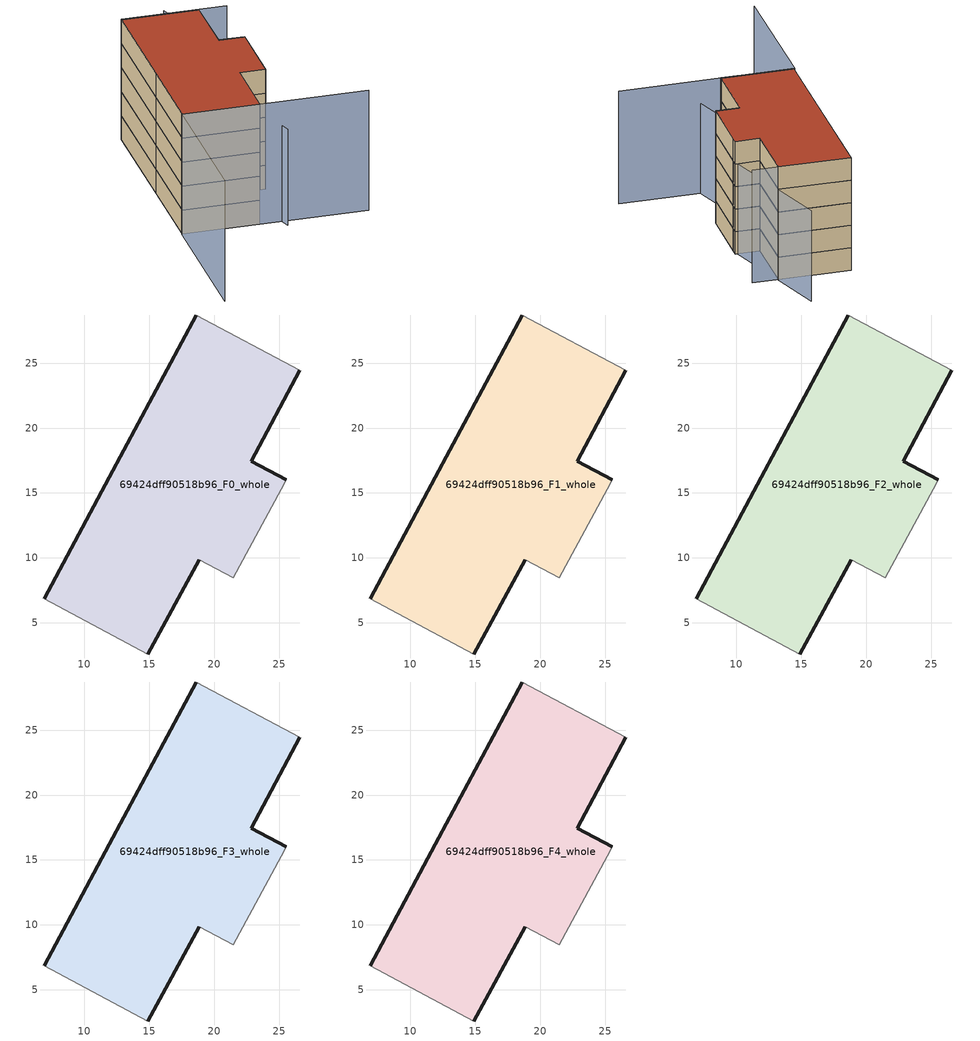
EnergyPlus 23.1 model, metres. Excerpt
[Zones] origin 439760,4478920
69424dff90518b96_F0_whole
 floor ground (EU_floor_Construction): 21.47,8.46 25.16,15.29 25.55,16.01 22.87,17.44 26.59,24.46 18.63,28.71 11.93,16.22 6.92,6.86 14.9,2.6 18.84,9.86 z0
 wall outside (EU_wall_Construction): 26.59,24.46 22.87,17.44 25.55,16.01 / 18.84,9.86 14.9,2.6 / 6.92,6.86 11.93,16.22 18.63,28.71 z0:3
 wall adiabatic (EU_wall_Construction): 25.55,16.01 25.16,15.29 21.47,8.46 18.84,9.86 / 14.9,2.6 6.92,6.86 / 18.63,28.71 26.59,24.46 z0:3
69424dff90518b96_F1_whole
 floor to 69424dff90518b96_F0_whole (EU_floor_Construction): 21.47,8.46 25.16,15.29 25.55,16.01 22.87,17.44 26.59,24.46 18.63,28.71 11.93,16.22 6.92,6.86 14.9,2.6 18.84,9.86 z3
 wall outside (EU_wall_Construction): 26.59,24.46 22.87,17.44 25.55,16.01 / 18.84,9.86 14.9,2.6 / 6.92,6.86 11.93,16.22 18.63,28.71 z3:6
 wall adiabatic (EU_wall_Construction): 25.55,16.01 25.16,15.29 21.47,8.46 18.84,9.86 / 14.9,2.6 6.92,6.86 / 18.63,28.71 26.59,24.46 z3:6
69424dff90518b96_F2_whole
 floor to 69424dff90518b96_F1_whole (EU_floor_Construction): 21.47,8.46 25.16,15.29 25.55,16.01 22.87,17.44 26.59,24.46 18.63,28.71 11.93,16.22 6.92,6.86 14.9,2.6 18.84,9.86 z6
 wall outside (EU_wall_Construction): 26.59,24.46 22.87,17.44 25.55,16.01 / 18.84,9.86 14.9,2.6 / 6.92,6.86 11.93,16.22 18.63,28.71 z6:9
 wall adiabatic (EU_wall_Construction): 25.55,16.01 25.16,15.29 21.47,8.46 18.84,9.86 / 14.9,2.6 6.92,6.86 / 18.63,28.71 26.59,24.46 z6:9
69424dff90518b96_F3_whole
 floor to 69424dff90518b96_F2_whole (EU_floor_Construction): 21.47,8.46 25.16,15.29 25.55,16.01 22.87,17.44 26.59,24.46 18.63,28.71 11.93,16.22 6.92,6.86 14.9,2.6 18.84,9.86 z9
 wall outside (EU_wall_Construction): 26.59,24.46 22.87,17.44 25.55,16.01 / 18.84,9.86 14.9,2.6 / 6.92,6.86 11.93,16.22 18.63,28.71 z9:12
 wall adiabatic (EU_wall_Construction): 25.55,16.01 25.16,15.29 21.47,8.46 18.84,9.86 / 14.9,2.6 6.92,6.86 / 18.63,28.71 26.59,24.46 z9:12
69424dff90518b96_F4_whole
 floor to 69424dff90518b96_F3_whole (EU_floor_Construction): 21.47,8.46 25.16,15.29 25.55,16.01 22.87,17.44 26.59,24.46 18.63,28.71 11.93,16.22 6.92,6.86 14.9,2.6 18.84,9.86 z12
 wall outside (EU_wall_Construction): 26.59,24.46 22.87,17.44 25.55,16.01 / 18.84,9.86 14.9,2.6 / 6.92,6.86 11.93,16.22 18.63,28.71 z12:15
 wall adiabatic (EU_wall_Construction): 25.55,16.01 25.16,15.29 21.47,8.46 18.84,9.86 / 14.9,2.6 6.92,6.86 / 18.63,28.71 26.59,24.46 z12:15
 roof outside (EU_roof_Construction): 26.59,24.46 22.87,17.44 25.55,16.01 25.16,15.29 21.47,8.46 18.84,9.86 14.9,2.6 6.92,6.86 11.93,16.22 18.63,28.71 z15
shading: 16.98,0.24 19.53,16.19 / 25.16,15.29 27.75,31.3 z0:12; -1.34,-8.46 6.85,6.89 / 6.85,6.89 26.08,-3.36 / 29.45,22.92 18.63,28.71 z0:15
[Building]
EU S2 Campaign: North Axis=0; Terrain=City; Solar Distribution=FullExterior
[Site:Location]
Madrid: Latitude=40.5; Longitude=-3.5; Time Zone=1; Elevation=609
[SizingPeriod:WeatherFileDays]
AnnualSizingPeriod: Begin Month=1; Begin Day of Month=1; End Month=12; End Day of Month=31; Day of Week for Start Day=Monday; Use Weather File Daylight Saving Period=No; Use Weather File Rain and Snow Indicators=No
[MATERIAL]
EU_InternalMass_Material: Roughness=MediumRough; Thickness=0.1; Conductivity=1; Density=1800; Specific Heat=900; Thermal Absorptance=0.9; Solar Absorptance=0.7; Visible Absorptance=0.7
[MATERIAL:NOMASS] Roughness=MediumRough; Thermal Absorptance=0.9; Solar Absorptance=0.7; Visible Absorptance=0.7
Name | Thermal Resistance
EU_wall_NoMass | 0.459673
EU_roof_NoMass | 0.495815
EU_floor_NoMass | 0.788942
[CONSTRUCTION]
EU_wall_Construction: EU_wall_NoMass
EU_roof_Construction: EU_roof_NoMass
EU_floor_Construction: EU_floor_NoMass
EU_InternalMass_Construction: EU_InternalMass_Material
[ZONE] Type=1; Multiplier=1; Ceiling Height=autocalculate; Volume=751.557; Floor Area=autocalculate; Part of Total Floor Area=Yes
69424dff90518b96_F0_whole; 69424dff90518b96_F1_whole; 69424dff90518b96_F2_whole; 69424dff90518b96_F3_whole; 69424dff90518b96_F4_whole
[INTERNALMASS] Construction=EU_InternalMass_Construction; Surface Area=250.523
Name | Zone or ZoneList
69424dff90518b96_F0_whole_EU_InternalMass | 69424dff90518b96_F0_whole
69424dff90518b96_F1_whole_EU_InternalMass | 69424dff90518b96_F1_whole
69424dff90518b96_F2_whole_EU_InternalMass | 69424dff90518b96_F2_whole
69424dff90518b96_F3_whole_EU_InternalMass | 69424dff90518b96_F3_whole
69424dff90518b96_F4_whole_EU_InternalMass | 69424dff90518b96_F4_whole
[OTHEREQUIPMENT] Fuel Type=Electricity; Design Level Calculation Method=Watts/Area; Power per Zone Floor Area=1; Fraction Latent=0; Fraction Radiant=0; Fraction Lost=0; Carbon Dioxide Generation Rate=0; EndUse Subcategory=EU_Step8_InternalGains
Name | Zone or ZoneList or Space or SpaceList | Schedule
EU_Step8_InternalGain_69424dff90518b96_F0_whole_f000 | 69424dff90518b96_F0_whole | EU_Step8_GainSchedule_69424dff90518b96_F0_whole_f000
EU_Step8_InternalGain_69424dff90518b96_F1_whole_f000 | 69424dff90518b96_F1_whole | EU_Step8_GainSchedule_69424dff90518b96_F1_whole_f000
EU_Step8_InternalGain_69424dff90518b96_F2_whole_f000 | 69424dff90518b96_F2_whole | EU_Step8_GainSchedule_69424dff90518b96_F2_whole_f000
EU_Step8_InternalGain_69424dff90518b96_F3_whole_f000 | 69424dff90518b96_F3_whole | EU_Step8_GainSchedule_69424dff90518b96_F3_whole_f000
EU_Step8_InternalGain_69424dff90518b96_F4_whole_f000 | 69424dff90518b96_F4_whole | EU_Step8_GainSchedule_69424dff90518b96_F4_whole_f000
[ZONEVENTILATION:DESIGNFLOWRATE] Schedule=EU_AlwaysOn; Design Flow Rate Calculation Method=AirChanges/Hour; Air Changes per Hour=0.719161; Ventilation Type=Natural; Fan Pressure Rise=0; Fan Total Efficiency=1; Constant Term Coefficient=1; Temperature Term Coefficient=0; Velocity Term Coefficient=0; Velocity Squared Term Coefficient=0; Minimum Indoor Temperature=-100; Maximum Indoor Temperature=100; Delta Temperature=-100; Minimum Outdoor Temperature=-100; Maximum Outdoor Temperature=100; Maximum Wind Speed=40
Name | Zone or ZoneList or Space or SpaceList
EU_ConstantAir_69424dff90518b96_F0_whole | 69424dff90518b96_F0_whole
EU_ConstantAir_69424dff90518b96_F1_whole | 69424dff90518b96_F1_whole
EU_ConstantAir_69424dff90518b96_F2_whole | 69424dff90518b96_F2_whole
EU_ConstantAir_69424dff90518b96_F3_whole | 69424dff90518b96_F3_whole
EU_ConstantAir_69424dff90518b96_F4_whole | 69424dff90518b96_F4_whole
[HVACTEMPLATE:THERMOSTAT] Constant Heating Setpoint=20; Constant Cooling Setpoint=50
EU_HeatOnly_69424dff90518b96_F0_whole; EU_HeatOnly_69424dff90518b96_F1_whole; EU_HeatOnly_69424dff90518b96_F2_whole; EU_HeatOnly_69424dff90518b96_F3_whole; EU_HeatOnly_69424dff90518b96_F4_whole
[HVACTEMPLATE:ZONE:IDEALLOADSAIRSYSTEM] System Availability Schedule=EU_AlwaysOn; Maximum Heating Supply Air Temperature=50; Minimum Cooling Supply Air Temperature=13; Maximum Heating Supply Air Humidity Ratio=0.0156; Minimum Cooling Supply Air Humidity Ratio=0.0077; Heating Limit=NoLimit; Cooling Limit=NoLimit; Heating Availability Schedule=EU_AlwaysOn; Cooling Availability Schedule=EU_CoolingOff; Dehumidification Control Type=ConstantSensibleHeatRatio; Cooling Sensible Heat Ratio=0.7; Dehumidification Setpoint=60; Humidification Control Type=None; Humidification Setpoint=30; Outdoor Air Method=None; Outdoor Air Flow Rate per Person=0.00944; Outdoor Air Flow Rate per Zone Floor Area=0; Outdoor Air Flow Rate per Zone=0; Demand Controlled Ventilation Type=None; Outdoor Air Economizer Type=NoEconomizer; Heat Recovery Type=None; Sensible Heat Recovery Effectiveness=0.7; Latent Heat Recovery Effectiveness=0.65
Name | Template Thermostat
69424dff90518b96_F0_whole | EU_HeatOnly_69424dff90518b96_F0_whole
69424dff90518b96_F1_whole | EU_HeatOnly_69424dff90518b96_F1_whole
69424dff90518b96_F2_whole | EU_HeatOnly_69424dff90518b96_F2_whole
69424dff90518b96_F3_whole | EU_HeatOnly_69424dff90518b96_F3_whole
69424dff90518b96_F4_whole | EU_HeatOnly_69424dff90518b96_F4_whole
[SIZING:ZONE] Zone Cooling Design Supply Air Temperature Input Method=SupplyAirTemperature; Zone Cooling Design Supply Air Temperature=13; Zone Heating Design Supply Air Temperature Input Method=SupplyAirTemperature; Zone Heating Design Supply Air Temperature=50; Zone Cooling Design Supply Air Humidity Ratio=0.008; Zone Heating Design Supply Air Humidity Ratio=0.008; Cooling Design Air Flow Method=DesignDay; Cooling Design Air Flow Rate=0; Cooling Minimum Air Flow per Zone Floor Area=0.000762; Cooling Minimum Air Flow=0; Cooling Minimum Air Flow Fraction=0.2; Heating Design Air Flow Method=DesignDay; Heating Design Air Flow Rate=0; Heating Maximum Air Flow per Zone Floor Area=0.002032; Heating Maximum Air Flow=0.141576; Heating Maximum Air Flow Fraction=0.3; Account for Dedicated Outdoor Air System=No; Dedicated Outdoor Air System Control Strategy=NeutralSupplyAir; Dedicated Outdoor Air Low Setpoint Temperature for Design=autosize; Dedicated Outdoor Air High Setpoint Temperature for Design=autosize; Zone Load Sizing Method=Sensible Load Only No Latent Load; Zone Latent Cooling Design Supply Air Humidity Ratio Input Method=HumidityRatioDifference; Zone Cooling Design Supply Air Humidity Ratio Difference=0.005; Zone Latent Heating Design Supply Air Humidity Ratio Input Method=HumidityRatioDifference; Zone Humidification Design Supply Air Humidity Ratio Difference=0.005
69424dff90518b96_F0_whole; 69424dff90518b96_F1_whole; 69424dff90518b96_F2_whole; 69424dff90518b96_F3_whole; 69424dff90518b96_F4_whole
[SCHEDULE:CONSTANT]
Name | Hourly Value
EU_AlwaysOn | 1
EU_CoolingOff | 0
[SCHEDULE:FILE] Column Number=1; Rows to Skip at Top=0; Number of Hours of Data=8760; Column Separator=Comma; Interpolate to Timestep=No; Minutes per Item=60; Adjust Schedule for Daylight Savings=Yes
Name | File
EU_Step8_GainSchedule_69424dff90518b96_F0_whole_f000 | ../../schedules/69424dff90518b96/69424dff90518b96_F0_whole_f000_gain.csv
EU_Step8_GainSchedule_69424dff90518b96_F1_whole_f000 | ../../schedules/69424dff90518b96/69424dff90518b96_F1_whole_f000_gain.csv
EU_Step8_GainSchedule_69424dff90518b96_F2_whole_f000 | ../../schedules/69424dff90518b96/69424dff90518b96_F2_whole_f000_gain.csv
EU_Step8_GainSchedule_69424dff90518b96_F3_whole_f000 | ../../schedules/69424dff90518b96/69424dff90518b96_F3_whole_f000_gain.csv
EU_Step8_GainSchedule_69424dff90518b96_F4_whole_f000 | ../../schedules/69424dff90518b96/69424dff90518b96_F4_whole_f000_gain.csv
